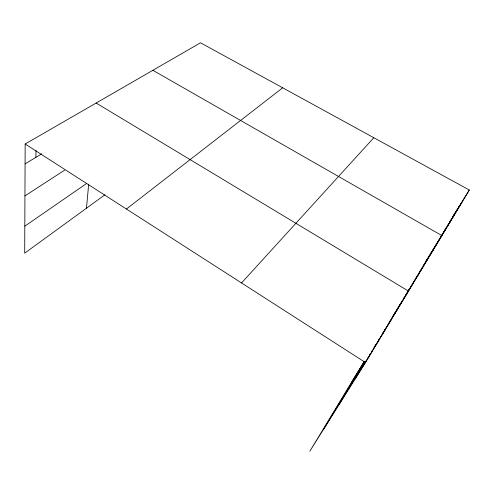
<?xml version="1.0" encoding="UTF-8"?>
<svg xmlns="http://www.w3.org/2000/svg" width="494" height="494" viewBox="0 0 494 494"><rect width="100%" height="100%" fill="white"/><g stroke="black" fill="none" stroke-linecap="round" stroke-linejoin="round"><path stroke-width="0.74" d="M364.059 361.596L309.849 451.207L365.486 362.547L469.3 190.023L200.521 42.793L25.163 144.007L24.7 253.156L104.858 194.827M35.871 157.351L36 150.522M86.475 208.202L88.685 184.151M338.711 405.21L364.313 362.781M355.167 378.991L366.56 360.077M367.332 358.798L368.487 356.878M369.673 354.908L370.463 353.599M371.649 351.629L372.439 350.314M373.229 349.005L374.415 347.035M375.959 344.472L374.81 346.374L376.409 343.83M377.107 342.564L377.873 341.298M378.639 340.026L379.404 338.761M380.164 337.488L380.93 336.216M382.115 334.253L385.277 329.01M386.067 327.701L386.851 326.386M388.766 323.218L388 324.484L397.213 309.818M389.531 321.946L390.297 320.674M391.057 319.408L392.205 317.506M394.175 314.233L392.588 316.87L402.937 300.303M394.965 312.918L396.157 310.942M396.954 309.627L398.145 307.651L396.917 309.608M398.516 307.027L401.128 302.692M401.875 301.451L402.622 300.21M404.543 297.024L403.37 298.969L404.561 297.061M405.321 295.733L406.105 294.436M406.883 293.14L408.056 291.194M409.582 288.663L408.445 290.546L410.026 288.008M410.718 286.773L411.477 285.513M412.237 284.254L412.99 283M413.737 281.759L414.478 280.536M415.213 279.314L415.948 278.091M416.683 276.868L417.418 275.646M418.931 273.139L418.159 274.423L418.943 273.157M419.709 271.848L420.869 269.922M421.648 268.631L422.419 267.347M427.329 259.196L423.185 266.081L433.028 250.304M427.699 258.59L431.725 251.897L430.521 253.836M435.226 246.086L432.114 251.248L441.883 235.589L152.874 70.296M440.173 237.88L436.004 244.796L446.125 228.537M440.537 237.268L446.595 227.215M447.385 225.906L448.175 224.591M449.33 222.677L452.022 218.206M455.771 211.982L452.399 217.582L461.983 202.188M456.141 211.37L459.432 205.912M323.379 429.65L364.658 361.33L351.889 381.708M453.171 215.983L453.937 214.754M454.721 213.488L455.505 212.229M456.172 211.339L469.3 190.023M449.373 222.664L458.173 208.511M444.223 231.149L454.264 215.007M440.574 237.231L450.25 221.683M426.094 260.943L427.304 259.004M428.508 257.065L429.311 255.775M427.736 258.541L437.517 242.838M419.733 271.891L428.409 257.979M413.768 281.734L423.648 265.889M410.823 286.736L418.745 274.034M405.358 295.789L413.694 282.432M394.879 312.875L395.694 311.566M398.541 307.009L408.482 291.096L96.151 103.036M382.128 334.308L391.297 319.649M377.206 342.558L385.178 329.825M369.679 354.97L370.475 353.698M371.272 352.432L378.842 340.354M361.941 367.746L372.278 351.253M241.554 282.963L373.816 137.721M126.421 209.036L282.685 87.802M24.817 226.153L86.481 183.577M24.941 195.908L64.591 170.183M25.083 163.878L41.762 153.788M25.163 144.007L365.486 362.547"/></g></svg>
